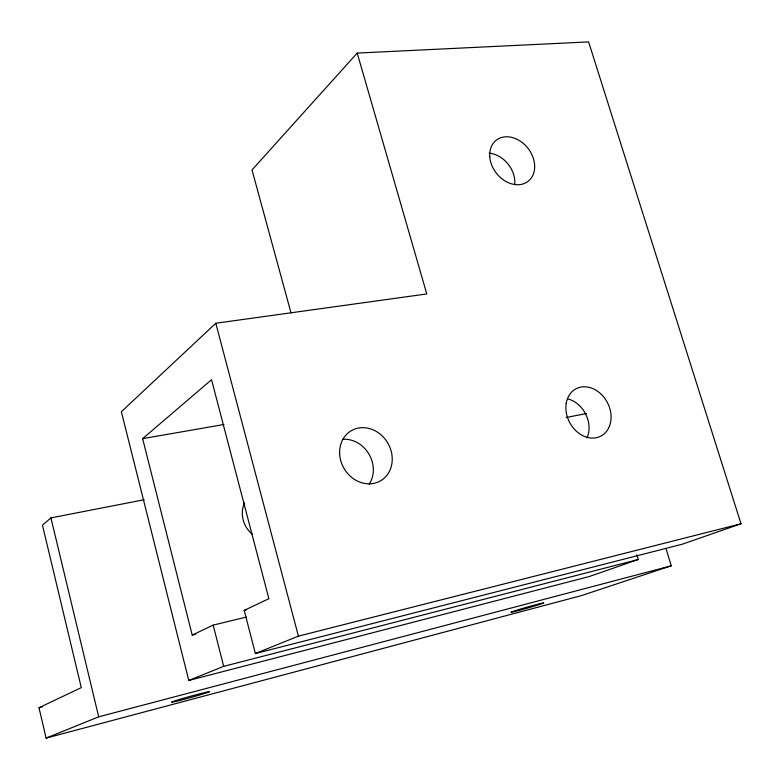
<?xml version="1.0" encoding="UTF-8"?>
<svg xmlns="http://www.w3.org/2000/svg" width="780" height="780" viewBox="0 0 780 780"><rect width="100%" height="100%" fill="white"/><g stroke="black" fill="none" stroke-linecap="round" stroke-linejoin="round"><path stroke-width="1.17" d="M195.761 634.208L192.211 635.076L142.633 438.662L211.536 379.714L268.876 598.699L244.208 610.399L255.372 653.533L682.256 544.206L741 523.78L588.608 41.896L357.211 53.079L252.008 169.942L291.008 312.887M357.211 53.079L426.777 293.943L215.806 323.252L121.368 411.723L188.78 680.452L589.173 576.566L638.303 559.484L636.889 554.824M144.173 499.736L50.934 517.9L42.451 525.145L81.286 687.648L39 707.713L46.108 738.104L581.178 595.676L671.268 565.802L665.915 548.359M192.211 635.076L213.184 625.121L246.343 617.077M46.108 738.104L98.699 716.83L671.268 565.802M188.78 680.452L223.694 666.344L638.303 559.484M255.372 653.533L298.409 636.129L741 523.78M39 707.713L42.539 706.807M244.208 610.399L246.577 609.833M566.173 417.485L586.501 413.527M142.633 438.662L223.996 424.486M215.806 323.252L298.409 636.129M213.184 625.121L223.694 666.344M50.934 517.9L98.699 716.83M342.459 439.325A28.353 24.921 59.4 0 1 368.862 453.931A28.353 24.921 59.4 0 1 369.223 484.136M567.489 398.853A26.149 21.109 62.4 0 1 586.969 437.911M489.167 153.202A25.477 19.919 52.3 0 1 514.742 184.216M252.574 534.495A25.399 23.117 59.7 0 1 244.54 502.905M518.417 610.584A17.16 0.517 -15.9 0 0 543.777 602.911A17.16 0.517 -15.9 0 0 519.675 609.297A17.16 0.517 -15.9 0 0 518.417 610.584M179.751 700.469A19.714 0.643 -15.5 0 0 209.635 691.675A19.714 0.643 -15.5 0 0 182.764 698.471A19.714 0.643 -15.5 0 0 179.751 700.469M489.762 156.673A26.013 20.124 52.4 0 0 524.862 183.271A26.013 20.124 52.4 0 0 521.957 142.331A26.013 20.124 52.4 0 0 489.762 156.673M566.183 403.562A26.715 21.343 62.3 0 0 596.329 437.707A26.715 21.343 62.3 0 0 602.92 396.026A26.715 21.343 62.3 0 0 566.183 403.562M339.631 453.59A29.016 25.301 59.4 0 0 380.055 481.094A29.016 25.301 59.4 0 0 378.085 432.569A29.016 25.301 59.4 0 0 339.631 453.59"/></g></svg>
